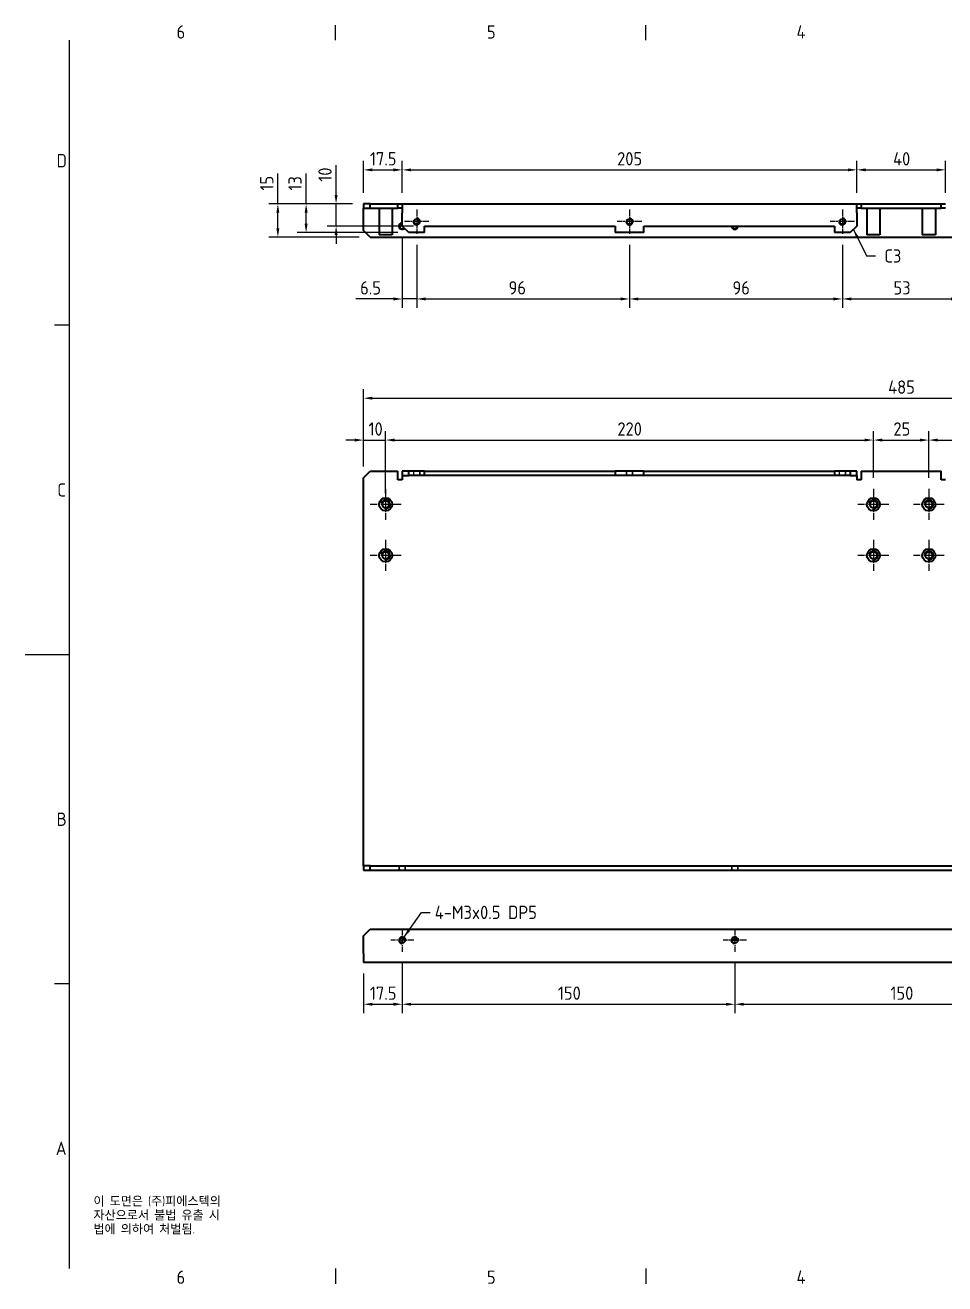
# Model space of a CAD drawing. Header units: millimetres. Extents: x 0 to 840, y 0 to 594.
# Drawn here: x 0 to 415, y 13 to 581 of the extents above; entities that cross this region are included whole.
import ezdxf

# ---------------------------------------------------------------- set-up
doc = ezdxf.new("R2010")
doc.units = ezdxf.units.MM
doc.header["$LTSCALE"] = 2
doc.linetypes.add('CHAIN', pattern=[0.3543, 0.2362, -0.0295, 0.0591, -0.0295])
doc.linetypes.add('DASHED', pattern=[0.2067, 0.1654, -0.0413])
doc.layers.get('0').update_dxf_attribs({"color": 3, "lineweight": 25})
for name, color, linetype, lineweight in [('가려진 것(ISO)', 2, 'DASHED', 18), ('가시적인 것(ISO)', 3, 'Continuous', 40), ('가시적인 좁은 것(ISO)', 3, 'Continuous', 35), ('경계(ISO)', 7, 'Continuous', 25), ('기호(ISO)', 5, 'Continuous', 25), ('중심 표식(ISO)', 1, 'Continuous', 25), ('치수(ISO)', 2, 'Continuous', 25)]:
    doc.layers.add(name, color=color, linetype=linetype, lineweight=lineweight)
doc.styles.add('문자 텍스트_PSTEK_POSCO', font='isocp.shx')
doc.styles.add('치수 텍스트_PSTEK_POSCO', font='isocp.shx')
doc.dimstyles.new('치수_PSTEK_POSCO', dxfattribs={"dimscale": 2, "dimtxt": 3, "dimasz": 2, "dimexe": 2, "dimexo": 2.5, "dimgap": 1, "dimtad": 1, "dimrnd": 1e-08, "dimdsep": 46, "dimtxsty": '치수 텍스트_PSTEK_POSCO', "dimcen": 0.09, "dimdle": 10, "dimclrd": 7, "dimclre": 7, "dimclrt": 2, "dimadec": 1, "dimazin": 2, "dimtfac": 1, "dimtmove": 0, "dimatfit": 3, "dimfxl": 0, "dimtolj": 1, "dimlwd": -1, "dimlwe": -1, "dimarcsym": 0})
doc.dimstyles.new('치수_PSTEK_POSCO$7', dxfattribs={"dimscale": 2, "dimtxt": 3, "dimasz": 2, "dimexe": 2, "dimexo": 2.5, "dimgap": 1, "dimtad": 1, "dimrnd": 1e-08, "dimdsep": 46, "dimtxsty": '치수 텍스트_PSTEK_POSCO', "dimcen": 0.09, "dimdle": 10, "dimclrd": 7, "dimclre": 7, "dimclrt": 2, "dimadec": 1, "dimazin": 2, "dimtfac": 1, "dimtmove": 0, "dimatfit": 3, "dimfxl": 0, "dimtolj": 1, "dimlwd": -1, "dimlwe": -1, "dimarcsym": 0})

# ---------------------------------------------------------------- blocks, each defined once
blk = doc.blocks.new('경계 Default Border')
at = {"layer": '경계(ISO)'}
for p, q in [((70, 287), (70, 290.4)), ((140, 287), (140, 290.4)), ((10, 222.75), (6.6, 222.75)), ((10, 74.25), (6.6, 74.25)), ((70, 10), (70, 6.6)), ((140, 10), (140, 6.6))]:
    blk.add_line(p, q, dxfattribs=at)
at = {"layer": '경계(ISO)', "flags": 128}
for points in [[(10, 10), (10, 287)], [(0, 148.5), (10, 148.5)]]:
    blk.add_lwpolyline(points, dxfattribs=at)
at = {"layer": '경계(ISO)', "color": 2, "char_height": 3, "attachment_point": 7, "style": '문자 텍스트_PSTEK_POSCO'}
for s, insert in [('6', (34.14, 287.37)), ('5', (104.14, 287.37)), ('4', (173.97, 287.4)), ('D', (7.08, 258.35)), ('C', (7.24, 184.1)), ('B', (7.08, 109.85)), ('A', (6.91, 35.62)), ('6', (34.14, 6.57)), ('5', (104.14, 6.57)), ('4', (173.97, 6.6))]:
    blk.add_mtext(s, dxfattribs=dict(at, insert=insert))
blk = doc.blocks.new('*D22')
at = {"layer": 'Defpoints', "color": 0}
for p in [(162.6, 393.69), (152.6, 376.71), (162.6, 364.71)]:
    blk.add_point(p, dxfattribs=at)
at = {"layer": '치수(ISO)', "color": 7}
for p, q in [((152.6, 381.71), (152.6, 397.69)), ((162.6, 369.71), (162.6, 397.69)), ((148.6, 393.69), (144.6, 393.69)), ((152.6, 393.69), (162.6, 393.69)), ((166.6, 393.69), (170.6, 393.69))]:
    blk.add_line(p, q, dxfattribs=at)
for points in [[(148.6, 394.36), (148.6, 393.03), (152.6, 393.69)], [(166.6, 394.36), (166.6, 393.03), (162.6, 393.69)]]:
    blk.add_solid(points, dxfattribs=at)
at = {"layer": '치수(ISO)', "color": 2, "insert": (154.89, 398.69), "char_height": 6, "attachment_point": 4, "style": '치수 텍스트_PSTEK_POSCO'}
blk.add_mtext('\\A1;10', dxfattribs=at)
blk = doc.blocks.new('*D23')
at = {"layer": 'Defpoints', "color": 0}
for p in [(382.6, 393.69), (382.6, 371.66), (162.6, 364.71)]:
    blk.add_point(p, dxfattribs=at)
at = {"layer": '치수(ISO)', "color": 7}
for p, q in [((162.6, 369.71), (162.6, 397.69)), ((382.6, 376.66), (382.6, 397.69)), ((166.6, 393.69), (378.6, 393.69))]:
    blk.add_line(p, q, dxfattribs=at)
for points in [[(166.6, 394.36), (166.6, 393.03), (162.6, 393.69)], [(378.6, 394.36), (378.6, 393.03), (382.6, 393.69)]]:
    blk.add_solid(points, dxfattribs=at)
at = {"layer": '치수(ISO)', "color": 2, "insert": (267.14, 398.69), "char_height": 6, "attachment_point": 4, "style": '치수 텍스트_PSTEK_POSCO'}
blk.add_mtext('\\A1;220', dxfattribs=at)
blk = doc.blocks.new('*D24')
at = {"layer": 'Defpoints', "color": 0}
for p in [(407.6, 393.69), (382.6, 371.66), (407.6, 371.66)]:
    blk.add_point(p, dxfattribs=at)
at = {"layer": '치수(ISO)', "color": 7}
for p, q in [((382.6, 376.66), (382.6, 397.69)), ((407.6, 376.66), (407.6, 397.69)), ((386.6, 393.69), (403.6, 393.69))]:
    blk.add_line(p, q, dxfattribs=at)
for points in [[(386.6, 394.36), (386.6, 393.03), (382.6, 393.69)], [(403.6, 394.36), (403.6, 393.03), (407.6, 393.69)]]:
    blk.add_solid(points, dxfattribs=at)
at = {"layer": '치수(ISO)', "color": 2, "insert": (391.62, 398.69), "char_height": 6, "attachment_point": 4, "style": '치수 텍스트_PSTEK_POSCO'}
blk.add_mtext('\\A1;25', dxfattribs=at)
blk = doc.blocks.new('*D25')
at = {"layer": 'Defpoints', "color": 0}
for p in [(627.6, 393.69), (407.6, 371.66), (627.6, 371.66)]:
    blk.add_point(p, dxfattribs=at)
at = {"layer": '치수(ISO)', "color": 7}
for p, q in [((407.6, 376.66), (407.6, 397.69)), ((627.6, 376.66), (627.6, 397.69)), ((411.6, 393.69), (623.6, 393.69))]:
    blk.add_line(p, q, dxfattribs=at)
for points in [[(411.6, 394.36), (411.6, 393.03), (407.6, 393.69)], [(623.6, 394.36), (623.6, 393.03), (627.6, 393.69)]]:
    blk.add_solid(points, dxfattribs=at)
at = {"layer": '치수(ISO)', "color": 2, "insert": (512.14, 398.69), "char_height": 6, "attachment_point": 4, "style": '치수 텍스트_PSTEK_POSCO'}
blk.add_mtext('\\A1;220', dxfattribs=at)
blk = doc.blocks.new('*D32')
at = {"layer": 'Defpoints', "color": 0}
for p in [(170.1, 515.56), (152.6, 500.24), (170.1, 500.24)]:
    blk.add_point(p, dxfattribs=at)
at = {"layer": '치수(ISO)', "color": 7}
for p, q in [((152.6, 505.24), (152.6, 519.56)), ((170.1, 505.24), (170.1, 519.56)), ((156.6, 515.56), (166.1, 515.56))]:
    blk.add_line(p, q, dxfattribs=at)
for points in [[(156.6, 516.22), (156.6, 514.89), (152.6, 515.56)], [(166.1, 516.22), (166.1, 514.89), (170.1, 515.56)]]:
    blk.add_solid(points, dxfattribs=at)
at = {"layer": '치수(ISO)', "color": 2, "insert": (155.52, 520.56), "char_height": 6, "attachment_point": 4, "style": '치수 텍스트_PSTEK_POSCO'}
blk.add_mtext('\\A1;17.5', dxfattribs=at)
blk = doc.blocks.new('*D33')
at = {"layer": 'Defpoints', "color": 0}
for p in [(375.1, 515.56), (170.1, 500.24), (375.1, 500.24)]:
    blk.add_point(p, dxfattribs=at)
at = {"layer": '치수(ISO)', "color": 7}
for p, q in [((170.1, 505.24), (170.1, 519.56)), ((375.1, 505.24), (375.1, 519.56)), ((174.1, 515.56), (371.1, 515.56))]:
    blk.add_line(p, q, dxfattribs=at)
for points in [[(174.1, 516.22), (174.1, 514.89), (170.1, 515.56)], [(371.1, 516.22), (371.1, 514.89), (375.1, 515.56)]]:
    blk.add_solid(points, dxfattribs=at)
at = {"layer": '치수(ISO)', "color": 2, "insert": (267, 520.56), "char_height": 6, "attachment_point": 4, "style": '치수 텍스트_PSTEK_POSCO'}
blk.add_mtext('\\A1;205', dxfattribs=at)
blk = doc.blocks.new('*D34')
at = {"layer": 'Defpoints', "color": 0}
for p in [(415.1, 515.56), (375.1, 500.24), (415.1, 500.24)]:
    blk.add_point(p, dxfattribs=at)
at = {"layer": '치수(ISO)', "color": 7}
for p, q in [((375.1, 505.24), (375.1, 519.56)), ((415.1, 505.24), (415.1, 519.56)), ((379.1, 515.56), (411.1, 515.56))]:
    blk.add_line(p, q, dxfattribs=at)
for points in [[(379.1, 516.22), (379.1, 514.89), (375.1, 515.56)], [(411.1, 516.22), (411.1, 514.89), (415.1, 515.56)]]:
    blk.add_solid(points, dxfattribs=at)
at = {"layer": '치수(ISO)', "color": 2, "insert": (391.49, 520.56), "char_height": 6, "attachment_point": 4, "style": '치수 텍스트_PSTEK_POSCO'}
blk.add_mtext('\\A1;40', dxfattribs=at)
blk = doc.blocks.new('*D35')
at = {"layer": 'Defpoints', "color": 0}
for p in [(170.1, 490.24), (176.6, 486.74), (176.6, 457.34)]:
    blk.add_point(p, dxfattribs=at)
at = {"layer": '치수(ISO)', "color": 7}
for p, q in [((170.1, 485.24), (170.1, 453.34)), ((176.6, 481.74), (176.6, 453.34)), ((166.1, 457.34), (149.09, 457.34)), ((176.6, 457.34), (170.1, 457.34)), ((180.6, 457.34), (184.6, 457.34))]:
    blk.add_line(p, q, dxfattribs=at)
for points in [[(166.1, 458.01), (166.1, 456.67), (170.1, 457.34)], [(180.6, 458.01), (180.6, 456.67), (176.6, 457.34)]]:
    blk.add_solid(points, dxfattribs=at)
at = {"layer": '치수(ISO)', "color": 2, "insert": (151.09, 462.34), "char_height": 6, "attachment_point": 4, "style": '치수 텍스트_PSTEK_POSCO'}
blk.add_mtext('\\A1;6.5', dxfattribs=at)
blk = doc.blocks.new('*D36')
at = {"layer": 'Defpoints', "color": 0}
for p in [(176.6, 486.74), (272.6, 486.74), (272.6, 457.34)]:
    blk.add_point(p, dxfattribs=at)
at = {"layer": '치수(ISO)', "color": 7}
for p, q in [((176.6, 481.74), (176.6, 453.34)), ((272.6, 481.74), (272.6, 453.34)), ((180.6, 457.34), (268.6, 457.34))]:
    blk.add_line(p, q, dxfattribs=at)
for points in [[(180.6, 458.01), (180.6, 456.67), (176.6, 457.34)], [(268.6, 458.01), (268.6, 456.67), (272.6, 457.34)]]:
    blk.add_solid(points, dxfattribs=at)
at = {"layer": '치수(ISO)', "color": 2, "insert": (218.04, 462.34), "char_height": 6, "attachment_point": 4, "style": '치수 텍스트_PSTEK_POSCO'}
blk.add_mtext('\\A1;96', dxfattribs=at)
blk = doc.blocks.new('*D37')
at = {"layer": 'Defpoints', "color": 0}
for p in [(272.6, 486.74), (368.6, 486.74), (368.6, 457.34)]:
    blk.add_point(p, dxfattribs=at)
at = {"layer": '치수(ISO)', "color": 7}
for p, q in [((272.6, 481.74), (272.6, 453.34)), ((368.6, 481.74), (368.6, 453.34)), ((276.6, 457.34), (364.6, 457.34))]:
    blk.add_line(p, q, dxfattribs=at)
for points in [[(276.6, 458.01), (276.6, 456.67), (272.6, 457.34)], [(364.6, 458.01), (364.6, 456.67), (368.6, 457.34)]]:
    blk.add_solid(points, dxfattribs=at)
at = {"layer": '치수(ISO)', "color": 2, "insert": (319.04, 462.34), "char_height": 6, "attachment_point": 4, "style": '치수 텍스트_PSTEK_POSCO'}
blk.add_mtext('\\A1;96', dxfattribs=at)
blk = doc.blocks.new('*D41')
at = {"layer": 'Defpoints', "color": 0}
for p in [(637.6, 412.58), (152.6, 376.71), (637.6, 376.71)]:
    blk.add_point(p, dxfattribs=at)
at = {"layer": '치수(ISO)', "color": 7}
for p, q in [((152.6, 381.71), (152.6, 416.58)), ((637.6, 381.71), (637.6, 416.58)), ((156.6, 412.58), (633.6, 412.58))]:
    blk.add_line(p, q, dxfattribs=at)
for points in [[(156.6, 413.24), (156.6, 411.91), (152.6, 412.58)], [(633.6, 413.24), (633.6, 411.91), (637.6, 412.58)]]:
    blk.add_solid(points, dxfattribs=at)
at = {"layer": '치수(ISO)', "color": 2, "insert": (389.27, 417.58), "char_height": 6, "attachment_point": 4, "style": '치수 텍스트_PSTEK_POSCO'}
blk.add_mtext('\\A1;485', dxfattribs=at)
blk = doc.blocks.new('*D45')
at = {"layer": 'Defpoints', "color": 0}
for p in [(140.25, 500.24), (152.6, 500.24), (180.1, 490.24)]:
    blk.add_point(p, dxfattribs=at)
at = {"layer": '치수(ISO)', "color": 7}
for p, q in [((140.25, 504.24), (140.25, 517.64)), ((147.6, 500.24), (136.25, 500.24)), ((140.25, 490.24), (140.25, 500.24)), ((175.1, 490.24), (136.25, 490.24)), ((140.25, 486.24), (140.25, 482.24))]:
    blk.add_line(p, q, dxfattribs=at)
for points in [[(139.58, 504.24), (140.91, 504.24), (140.25, 500.24)], [(139.58, 486.24), (140.91, 486.24), (140.25, 490.24)]]:
    blk.add_solid(points, dxfattribs=at)
at = {"layer": '치수(ISO)', "color": 2, "insert": (135.25, 510.24), "char_height": 6, "attachment_point": 4, "rotation": 90, "style": '치수 텍스트_PSTEK_POSCO'}
blk.add_mtext('\\A1;10', dxfattribs=at)
blk = doc.blocks.new('*D46')
at = {"layer": 'Defpoints', "color": 0}
for p in [(152.6, 500.24), (126.72, 487.24), (173.1, 487.24)]:
    blk.add_point(p, dxfattribs=at)
at = {"layer": '치수(ISO)', "color": 7}
for p, q in [((126.72, 500.24), (126.72, 513.89)), ((147.6, 500.24), (122.72, 500.24)), ((126.72, 491.24), (126.72, 496.24)), ((168.1, 487.24), (122.72, 487.24))]:
    blk.add_line(p, q, dxfattribs=at)
for points in [[(126.06, 496.24), (127.39, 496.24), (126.72, 500.24)], [(126.06, 491.24), (127.39, 491.24), (126.72, 487.24)]]:
    blk.add_solid(points, dxfattribs=at)
at = {"layer": '치수(ISO)', "color": 2, "insert": (121.72, 506.24), "char_height": 6, "attachment_point": 4, "rotation": 90, "style": '치수 텍스트_PSTEK_POSCO'}
blk.add_mtext('\\A1;13', dxfattribs=at)
blk = doc.blocks.new('*D47')
at = {"layer": 'Defpoints', "color": 0}
for p in [(152.6, 500.24), (113.98, 485.24), (155.6, 485.24)]:
    blk.add_point(p, dxfattribs=at)
at = {"layer": '치수(ISO)', "color": 7}
for p, q in [((113.98, 500.24), (113.98, 513.89)), ((147.6, 500.24), (109.98, 500.24)), ((113.98, 489.24), (113.98, 496.24)), ((150.6, 485.24), (109.98, 485.24))]:
    blk.add_line(p, q, dxfattribs=at)
for points in [[(113.31, 496.24), (114.65, 496.24), (113.98, 500.24)], [(113.31, 489.24), (114.65, 489.24), (113.98, 485.24)]]:
    blk.add_solid(points, dxfattribs=at)
at = {"layer": '치수(ISO)', "color": 2, "insert": (108.98, 506.24), "char_height": 6, "attachment_point": 4, "rotation": 90, "style": '치수 텍스트_PSTEK_POSCO'}
blk.add_mtext('\\A1;15', dxfattribs=at)
blk = doc.blocks.new('*D48')
at = {"layer": 'Defpoints', "color": 0}
for p in [(368.6, 486.74), (421.6, 486.74), (421.6, 457.34)]:
    blk.add_point(p, dxfattribs=at)
at = {"layer": '치수(ISO)', "color": 7}
for p, q in [((368.6, 481.74), (368.6, 453.34)), ((421.6, 481.74), (421.6, 453.34)), ((372.6, 457.34), (417.6, 457.34))]:
    blk.add_line(p, q, dxfattribs=at)
for points in [[(372.6, 458.01), (372.6, 456.67), (368.6, 457.34)], [(417.6, 458.01), (417.6, 456.67), (421.6, 457.34)]]:
    blk.add_solid(points, dxfattribs=at)
at = {"layer": '치수(ISO)', "color": 2, "insert": (391.67, 462.34), "char_height": 6, "attachment_point": 4, "style": '치수 텍스트_PSTEK_POSCO'}
blk.add_mtext('\\A1;53', dxfattribs=at)
blk = doc.blocks.new('*D51')
at = {"layer": 'Defpoints', "color": 0}
for p in [(170.1, 162.85), (152.6, 158.08), (170.1, 139.24)]:
    blk.add_point(p, dxfattribs=at)
at = {"layer": '치수(ISO)', "color": 7}
for p, q in [((170.1, 157.85), (170.1, 135.24)), ((152.6, 153.08), (152.6, 135.24)), ((156.6, 139.24), (166.1, 139.24))]:
    blk.add_line(p, q, dxfattribs=at)
for points in [[(156.6, 139.91), (156.6, 138.57), (152.6, 139.24)], [(166.1, 139.91), (166.1, 138.57), (170.1, 139.24)]]:
    blk.add_solid(points, dxfattribs=at)
at = {"layer": '치수(ISO)', "color": 2, "insert": (155.5, 144.24), "char_height": 6, "attachment_point": 4, "style": '치수 텍스트_PSTEK_POSCO'}
blk.add_mtext('\\A1;17.5', dxfattribs=at)
blk = doc.blocks.new('*D52')
at = {"layer": 'Defpoints', "color": 0}
for p in [(170.1, 162.85), (320.1, 162.85), (320.1, 139.24)]:
    blk.add_point(p, dxfattribs=at)
at = {"layer": '치수(ISO)', "color": 7}
for p, q in [((170.1, 157.85), (170.1, 135.24)), ((320.1, 157.85), (320.1, 135.24)), ((174.1, 139.24), (316.1, 139.24))]:
    blk.add_line(p, q, dxfattribs=at)
for points in [[(174.1, 139.91), (174.1, 138.57), (170.1, 139.24)], [(316.1, 139.91), (316.1, 138.57), (320.1, 139.24)]]:
    blk.add_solid(points, dxfattribs=at)
at = {"layer": '치수(ISO)', "color": 2, "insert": (240.31, 144.24), "char_height": 6, "attachment_point": 4, "style": '치수 텍스트_PSTEK_POSCO'}
blk.add_mtext('\\A1;150', dxfattribs=at)
blk = doc.blocks.new('*D53')
at = {"layer": 'Defpoints', "color": 0}
for p in [(320.1, 162.85), (470.1, 162.85), (470.1, 139.24)]:
    blk.add_point(p, dxfattribs=at)
at = {"layer": '치수(ISO)', "color": 7}
for p, q in [((320.1, 157.85), (320.1, 135.24)), ((470.1, 157.85), (470.1, 135.24)), ((324.1, 139.24), (466.1, 139.24))]:
    blk.add_line(p, q, dxfattribs=at)
for points in [[(324.1, 139.91), (324.1, 138.57), (320.1, 139.24)], [(466.1, 139.91), (466.1, 138.57), (470.1, 139.24)]]:
    blk.add_solid(points, dxfattribs=at)
at = {"layer": '치수(ISO)', "color": 2, "insert": (390.31, 144.24), "char_height": 6, "attachment_point": 4, "style": '치수 텍스트_PSTEK_POSCO'}
blk.add_mtext('\\A1;150', dxfattribs=at)

msp = doc.modelspace()

# ---------------------------------------------------------------- linework, layer by layer
at = {"layer": '가려진 것(ISO)', "ltscale": 1.904597}
for p, q in [((175.097, 379.707), (175.097, 377.707)), ((175.367, 377.707), (175.367, 379.707)), ((177.826, 377.707), (177.826, 379.707)), ((178.097, 377.707), (178.097, 379.707)), ((271.097, 379.707), (271.097, 377.707)), ((271.367, 377.707), (271.367, 379.707)), ((273.826, 377.707), (273.826, 379.707)), ((274.097, 377.707), (274.097, 379.707)), ((367.097, 379.707), (367.097, 377.707)), ((367.367, 377.707), (367.367, 379.707)), ((369.826, 377.707), (369.826, 379.707)), ((370.097, 377.707), (370.097, 379.707)), ((168.597, 201.707), (168.597, 199.707)), ((168.867, 201.707), (168.867, 199.707)), ((171.326, 201.707), (171.326, 199.707)), ((171.597, 199.707), (171.597, 201.707)), ((318.597, 201.707), (318.597, 199.707)), ((318.867, 201.707), (318.867, 199.707)), ((321.326, 201.707), (321.326, 199.707)), ((321.597, 199.707), (321.597, 201.707))]:
    msp.add_line(p, q, dxfattribs=at)
at = {"layer": '가시적인 것(ISO)'}
for p, q in [((155.597, 500.238), (152.597, 500.238)), ((152.597, 500.238), (152.597, 498.238)), ((155.597, 498.238), (155.597, 500.238)), ((155.597, 500.238), (168.097, 500.238)), ((168.097, 500.238), (170.097, 500.238)), ((168.097, 498.238), (168.097, 500.238)), ((170.097, 500.238), (375.097, 500.238)), ((170.097, 500.238), (170.097, 496.238)), ((375.097, 500.238), (377.097, 500.238)), ((375.097, 496.238), (375.097, 500.238)), ((377.097, 500.238), (413.097, 500.238)), ((377.097, 500.238), (377.097, 498.238)), ((413.097, 500.238), (415.097, 500.238)), ((413.097, 498.238), (413.097, 500.238)), ((152.597, 498.238), (155.597, 498.238)), ((152.597, 496.238), (152.597, 498.238)), ((152.597, 488.238), (152.597, 496.238)), ((155.597, 498.238), (168.097, 498.238)), ((159.647, 498.238), (159.647, 486.238)), ((165.547, 498.238), (165.547, 486.238)), ((170.097, 498.238), (168.097, 498.238)), ((170.097, 490.238), (170.097, 496.238)), ((377.097, 498.238), (375.097, 498.238)), ((375.097, 496.238), (375.097, 490.238)), ((377.097, 498.238), (413.097, 498.238)), ((379.647, 498.238), (379.647, 486.238)), ((385.547, 498.238), (385.547, 486.238)), ((404.647, 498.238), (404.647, 486.238)), ((410.547, 498.238), (410.547, 486.238)), ((415.097, 498.238), (413.097, 498.238)), ((155.597, 485.238), (152.597, 488.238)), ((173.097, 487.238), (170.097, 490.238)), ((180.097, 487.238), (180.097, 490.238)), ((180.097, 490.238), (266.097, 490.238)), ((266.097, 490.238), (266.097, 487.238)), ((279.097, 487.238), (279.097, 490.238)), ((279.097, 490.238), (365.097, 490.238)), ((365.097, 490.238), (365.097, 487.238)), ((375.097, 490.238), (372.097, 487.238)), ((155.597, 485.238), (634.597, 485.238)), ((165.547, 486.238), (159.647, 486.238)), ((180.097, 487.238), (173.097, 487.238)), ((279.097, 487.238), (266.097, 487.238)), ((372.097, 487.238), (365.097, 487.238)), ((385.547, 486.238), (379.647, 486.238)), ((410.547, 486.238), (404.647, 486.238)), ((152.597, 376.707), (155.597, 379.707)), ((152.597, 203.707), (152.597, 376.707)), ((155.597, 379.707), (168.097, 379.707)), ((168.097, 375.707), (168.097, 379.707)), ((170.097, 375.707), (168.097, 375.707)), ((173.097, 379.707), (170.097, 379.707)), ((170.097, 379.707), (170.097, 377.707)), ((170.097, 377.707), (173.097, 377.707)), ((170.097, 377.707), (170.097, 375.707)), ((180.097, 379.707), (173.097, 379.707)), ((173.097, 377.707), (173.097, 379.707)), ((180.097, 377.707), (173.097, 377.707)), ((180.097, 377.707), (180.097, 379.707)), ((180.097, 379.707), (266.097, 379.707)), ((266.097, 377.707), (180.097, 377.707)), ((266.097, 379.707), (266.097, 377.707)), ((279.097, 379.707), (266.097, 379.707)), ((279.097, 377.707), (266.097, 377.707)), ((279.097, 377.707), (279.097, 379.707)), ((279.097, 379.707), (365.097, 379.707)), ((365.097, 377.707), (279.097, 377.707)), ((365.097, 379.707), (365.097, 377.707)), ((372.097, 379.707), (365.097, 379.707)), ((372.097, 377.707), (365.097, 377.707)), ((375.097, 379.707), (372.097, 379.707)), ((372.097, 379.707), (372.097, 377.707)), ((372.097, 377.707), (375.097, 377.707)), ((375.097, 377.707), (375.097, 379.707)), ((375.097, 377.707), (375.097, 375.707)), ((377.097, 375.707), (375.097, 375.707)), ((377.097, 379.707), (413.097, 379.707)), ((377.097, 379.707), (377.097, 375.707)), ((413.097, 375.707), (413.097, 379.707)), ((415.097, 375.707), (413.097, 375.707)), ((152.597, 201.707), (152.597, 203.707)), ((155.597, 201.707), (152.597, 201.707)), ((152.597, 201.707), (152.597, 199.707)), ((152.597, 199.707), (155.597, 199.707)), ((155.597, 199.707), (155.597, 201.707)), ((155.597, 201.707), (634.597, 201.707)), ((155.597, 199.707), (634.597, 199.707)), ((152.597, 170.076), (155.597, 173.076)), ((155.597, 173.076), (634.597, 173.076)), ((152.597, 162.076), (152.597, 170.076)), ((170.097, 168.076), (170.966, 168.945)), ((170.097, 168.076), (170.097, 166.847)), ((321.326, 168.076), (318.867, 168.076)), ((152.597, 162.076), (152.597, 158.076)), ((637.597, 158.076), (152.597, 158.076))]:
    msp.add_line(p, q, dxfattribs=at)
for centre, radius in [((176.597, 492.238), 1.23), ((272.597, 492.238), 1.23), ((368.597, 492.238), 1.23), ((162.597, 364.707), 2.95), ((162.597, 364.707), 1.621), ((382.597, 364.707), 2.95), ((382.597, 364.707), 1.621), ((407.597, 364.707), 2.95), ((407.597, 364.707), 1.621), ((162.597, 341.707), 2.95), ((162.597, 341.707), 1.621), ((382.597, 341.707), 2.95), ((382.597, 341.707), 1.621), ((407.597, 341.707), 2.95), ((407.597, 341.707), 1.621), ((170.097, 168.076), 1.23), ((320.097, 168.076), 1.23)]:
    msp.add_circle(centre, radius, dxfattribs=at)
for centre, start, end in [((170.097, 490.238), 90, 315), ((320.097, 490.238), 180, 0)]:
    msp.add_arc(centre, 1.23, start, end, dxfattribs=at)
at = {"layer": '가시적인 좁은 것(ISO)'}
for centre, radius, start, end in [((170.097, 490.238), 1.5, 100, 315), ((176.597, 492.238), 1.5, 170, 80), ((272.597, 492.238), 1.5, 170, 80), ((320.097, 490.238), 1.5, 180, 0), ((368.597, 492.238), 1.5, 170, 80), ((162.597, 364.707), 2, 260, 170), ((382.597, 364.707), 2, 260, 170), ((407.597, 364.707), 2, 260, 170), ((162.597, 341.707), 2, 260, 170), ((382.597, 341.707), 2, 260, 170), ((407.597, 341.707), 2, 260, 170), ((170.097, 168.076), 1.5, 350, 260), ((320.097, 168.076), 1.5, 350, 260)]:
    msp.add_arc(centre, radius, start, end, dxfattribs=at)
at = {"layer": '중심 표식(ISO)', "linetype": 'CHAIN', "ltscale": 6.111541}
for p, q in [((176.597, 497.738), (176.597, 486.738)), ((272.597, 497.738), (272.597, 486.738)), ((368.597, 497.738), (368.597, 486.738)), ((182.097, 492.238), (171.097, 492.238)), ((278.097, 492.238), (267.097, 492.238)), ((374.097, 492.238), (363.097, 492.238))]:
    msp.add_line(p, q, dxfattribs=at)
at = {"layer": '중심 표식(ISO)', "linetype": 'CHAIN', "ltscale": 7.722792}
for p, q in [((162.597, 371.657), (162.597, 357.757)), ((382.597, 371.657), (382.597, 357.757)), ((407.597, 371.657), (407.597, 357.757)), ((169.547, 364.707), (155.647, 364.707)), ((389.547, 364.707), (375.647, 364.707)), ((414.547, 364.707), (400.647, 364.707)), ((162.597, 348.657), (162.597, 334.757)), ((382.597, 348.657), (382.597, 334.757)), ((407.597, 348.657), (407.597, 334.757)), ((169.547, 341.707), (155.647, 341.707)), ((389.547, 341.707), (375.647, 341.707)), ((414.547, 341.707), (400.647, 341.707))]:
    msp.add_line(p, q, dxfattribs=at)
at = {"layer": '중심 표식(ISO)', "linetype": 'CHAIN', "ltscale": 5.810959}
for p, q in [((170.097, 173.306), (170.097, 162.847)), ((320.097, 173.306), (320.097, 162.847)), ((175.326, 168.076), (164.867, 168.076)), ((325.326, 168.076), (314.867, 168.076))]:
    msp.add_line(p, q, dxfattribs=at)

# ---------------------------------------------------------------- block references
at = {"xscale": 2, "yscale": 2, "zscale": 2}
msp.add_blockref('경계 Default Border', (0, 0), dxfattribs=at)

# ---------------------------------------------------------------- texts
at = {"layer": '기호(ISO)', "color": 2, "insert": (387.531, 476.727), "char_height": 6, "attachment_point": 4, "style": '치수 텍스트_PSTEK_POSCO'}
msp.add_mtext('{C3}', dxfattribs=at)
at = {"layer": '기호(ISO)', "color": 2, "insert": (184.749, 180.67), "char_height": 6, "width": 55.2334, "attachment_point": 4, "line_spacing_factor": 0.525, "style": '치수 텍스트_PSTEK_POSCO'}
msp.add_mtext('{4-M3x0.5 DP5}', dxfattribs=at)
at = {"layer": '기호(ISO)', "color": 7, "insert": (30.789, 52.457), "char_height": 4, "width": 102.48028, "attachment_point": 1, "line_spacing_factor": 0.944221, "style": '문자 텍스트_PSTEK_POSCO'}
msp.add_mtext('{이 도면은 (주)피에스텍의\\P자산으로서 불법 유출 시 \\P법에 의하여 처벌됨.}', dxfattribs=at)

# ---------------------------------------------------------------- dimensions: what is measured, and where the dimension line sits
at = {"layer": '치수(ISO)', "color": 7}
for base, p1, p2, angle, override, picture, middle in [((170.097, 515.556), (152.597, 500.238), (170.097, 500.238), 180, {"dimdec": 2, "dimtp": 0, "dimtm": 0, "dimtdec": 2, "dimtofl": 0, "dimatfit": 1}, '*D32', (161.347, 515.556)), ((375.097, 515.556), (170.097, 500.238), (375.097, 500.238), 180, {"dimdec": 2, "dimtp": 0, "dimtm": 0, "dimtdec": 2, "dimtofl": 0, "dimatfit": 1}, '*D33', (272.597, 515.556)), ((415.097, 515.556), (375.097, 500.238), (415.097, 500.238), 180, {"dimdec": 2, "dimtp": 0, "dimtm": 0, "dimtdec": 2, "dimtofl": 0, "dimatfit": 1}, '*D34', (395.097, 515.556)), ((140.247, 500.238), (180.097, 490.238), (152.597, 500.238), 270, {"dimdec": 2, "dimtp": 0, "dimtm": 0, "dimtdec": 2, "dimtofl": 1, "dimatfit": 1}, '*D45', (140.247, 512.94)), ((113.98, 485.238), (152.597, 500.238), (155.597, 485.238), 90, {"dimdec": 2, "dimtp": 0, "dimtm": 0, "dimtdec": 2, "dimtofl": 0, "dimatfit": 2}, '*D47', (113.98, 509.062)), ((126.724, 487.238), (152.597, 500.238), (173.097, 487.238), 90, {"dimdec": 2, "dimtp": 0, "dimtm": 0, "dimtdec": 2, "dimtofl": 0, "dimatfit": 2}, '*D46', (126.724, 509.062)), ((176.597, 457.341), (170.097, 490.238), (176.597, 486.738), 180, {"dimdec": 2, "dimtp": 0, "dimtm": 0, "dimtdec": 2, "dimtofl": 1, "dimatfit": 1}, '*D35', (155.593, 457.341)), ((272.597, 457.341), (176.597, 486.738), (272.597, 486.738), 180, {"dimdec": 2, "dimtp": 0, "dimtm": 0, "dimtdec": 2, "dimtofl": 0, "dimatfit": 1}, '*D36', (221.617, 457.341)), ((368.597, 457.341), (272.597, 486.738), (368.597, 486.738), 180, {"dimdec": 2, "dimtp": 0, "dimtm": 0, "dimtdec": 2, "dimtofl": 0, "dimatfit": 1}, '*D37', (322.617, 457.341)), ((421.597, 457.341), (368.597, 486.738), (421.597, 486.738), 180, {"dimdec": 2, "dimtp": 0, "dimtm": 0, "dimtdec": 2, "dimtofl": 0, "dimatfit": 1}, '*D48', (395.097, 457.341)), ((162.597, 393.693), (152.597, 376.707), (162.597, 364.707), 180, {"dimdec": 2, "dimtp": 0, "dimtm": 0, "dimtdec": 2, "dimtofl": 1, "dimatfit": 1}, '*D22', (157.597, 393.693)), ((382.597, 393.693), (162.597, 364.707), (382.597, 371.657), 180, {"dimdec": 2, "dimtp": 0, "dimtm": 0, "dimtdec": 2, "dimtofl": 0, "dimatfit": 1}, '*D23', (272.617, 393.693)), ((407.597, 393.693), (382.597, 371.657), (407.597, 371.657), 180, {"dimdec": 2, "dimtp": 0, "dimtm": 0, "dimtdec": 2, "dimtofl": 0, "dimatfit": 1}, '*D24', (395.117, 393.693)), ((627.597, 393.693), (407.597, 371.657), (627.597, 371.657), 180, {"dimdec": 2, "dimtp": 0, "dimtm": 0, "dimtdec": 2, "dimtofl": 0, "dimatfit": 1}, '*D25', (517.617, 393.693)), ((170.097, 139.239), (152.597, 158.076), (170.097, 162.847), 180, {"dimdec": 2, "dimtp": 0, "dimtm": 0, "dimtdec": 2, "dimtofl": 0, "dimatfit": 1}, '*D51', (161.327, 139.239)), ((320.097, 139.239), (170.097, 162.847), (320.097, 162.847), 180, {"dimdec": 2, "dimtp": 0, "dimtm": 0, "dimtdec": 2, "dimtofl": 0, "dimatfit": 1}, '*D52', (245.117, 139.239)), ((470.097, 139.239), (320.097, 162.847), (470.097, 162.847), 180, {"dimdec": 2, "dimtp": 0, "dimtm": 0, "dimtdec": 2, "dimtofl": 0, "dimatfit": 1}, '*D53', (395.117, 139.239))]:
    dim = msp.add_linear_dim(base=base, p1=p1, p2=p2, angle=angle, dimstyle='치수_PSTEK_POSCO', override=override, dxfattribs=at)
    dim.commit()
    dim.dimension.update_dxf_attribs({"geometry": picture, "text_midpoint": middle, "dimtype": 160})
dim = msp.add_linear_dim(base=(637.597, 412.578), p1=(152.597, 376.707), p2=(637.597, 376.707), dimstyle='치수_PSTEK_POSCO', override={"dimdec": 2, "dimtp": 0, "dimtm": 0, "dimtdec": 2, "dimtofl": 0, "dimatfit": 1}, dxfattribs=at)
dim.commit()
dim.dimension.update_dxf_attribs({"geometry": '*D41', "text_midpoint": (395.097, 412.578), "dimtype": 160})

# ---------------------------------------------------------------- leaders
at = {"layer": '기호(ISO)', "color": 7, "annotation_type": 0, "has_hookline": 1, "hookline_direction": 0}
for points, text_width in [([(373.597, 488.738), (379.531, 476.727), (383.531, 476.727)], 7.128), ([(170.847, 169.375), (178.749, 180.67), (182.749, 180.67)], 47.649)]:
    msp.add_leader(points, dimstyle='치수_PSTEK_POSCO$7', override={"dimtad": 0}, dxfattribs=dict(at, text_width=text_width))

doc.saveas('drawing.dxf')
